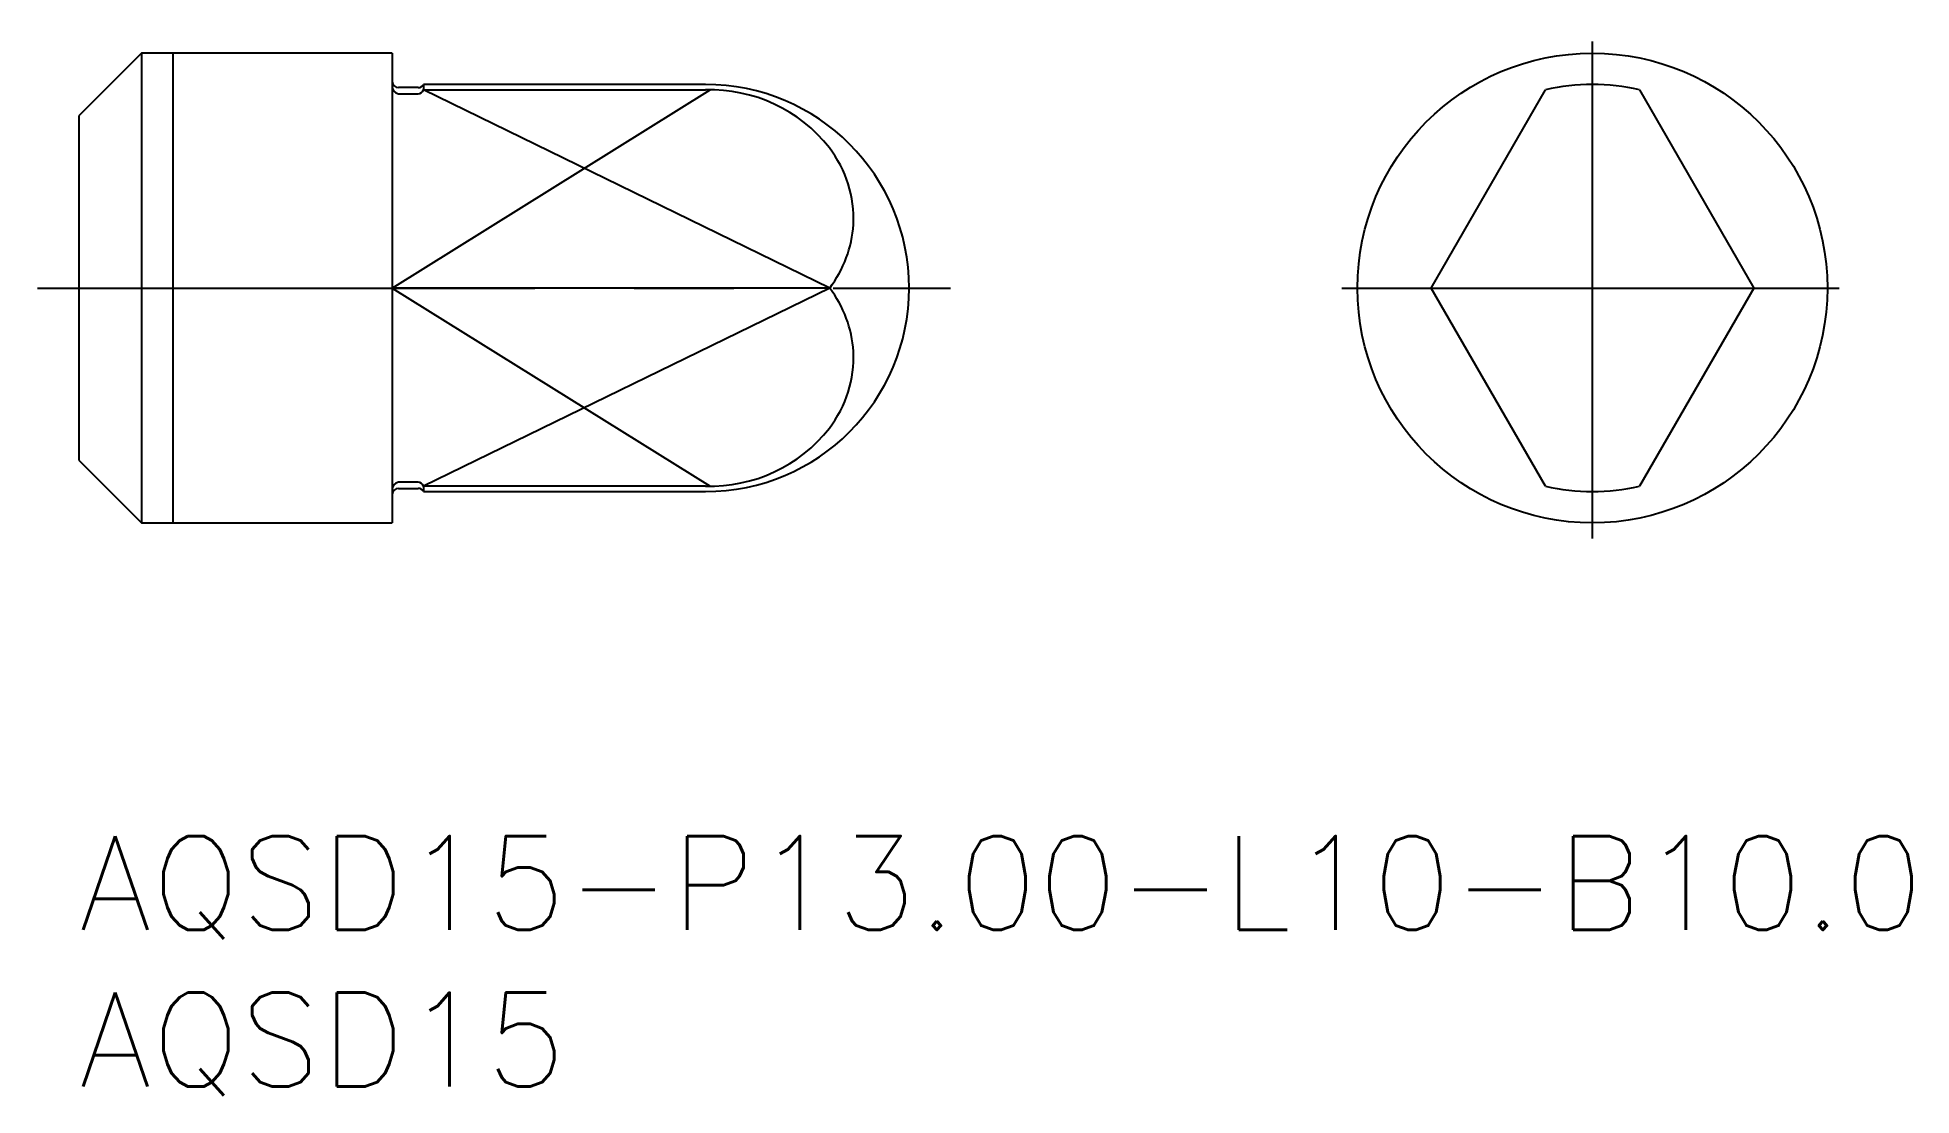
# Model space of a CAD drawing. Extents: x -1.3 to 58.5, y -8.3 to 25.5.
import ezdxf

# ---------------------------------------------------------------- set-up
doc = ezdxf.new("R2010")
doc.units = 0
doc.header["$LTSCALE"] = 0.5
doc.linetypes.add('CENTER', pattern=[50.8, 31.75, -6.35, 6.35, -6.35])
for name, color, linetype in [('MSM_CENTER', 1, 'CENTER'), ('MSM_CONTINUOUS', 7, 'CONTINUOUS'), ('MSM_NARROW', 5, 'CONTINUOUS'), ('MSM_PART_NUMBER', 7, 'CONTINUOUS')]:
    doc.layers.add(name, color=color, linetype=linetype)
doc.styles.get("Standard").update_dxf_attribs({"font": 'txt.shx', "height": 1, "bigfont": 'bigfont.shx'})

# ---------------------------------------------------------------- blocks, each defined once
blk = doc.blocks.new('*U15')
at = {"layer": 'MSM_PART_NUMBER'}
blk.add_text('AQSD15-P13.00-L10-B10.0', height=3, dxfattribs=at).set_placement((0, -3))
blk = doc.blocks.new('*U16')
at = {"layer": 'MSM_PART_NUMBER'}
blk.add_text('AQSD15', height=3, dxfattribs=at).set_placement((0, -8))

msp = doc.modelspace()

# ---------------------------------------------------------------- linework, layer by layer
at = {"layer": 'MSM_CENTER'}
for p, q in [((48.313, 9.5), (48.313, 25.5)), ((-1.325, 17.5), (27.825, 17.5)), ((40.313, 17.5), (56.313, 17.5))]:
    msp.add_line(p, q, dxfattribs=at)
at = {"layer": 'MSM_CONTINUOUS'}
for p, q in [((2, 25), (0, 23)), ((10, 25), (2, 25)), ((2, 25), (2, 10)), ((10, 25), (10, 10)), ((20, 24), (11, 24)), ((11, 24), (11, 23.825)), ((10.827, 23.9), (10.2, 23.9)), ((10.2, 23.705), (10.827, 23.705)), ((11, 23.825), (20, 23.825)), ((43.162, 17.5), (46.813, 23.825)), ((49.813, 23.825), (53.465, 17.5)), ((0, 23), (0, 12)), ((23.964, 17.5), (10, 17.5)), ((46.813, 11.175), (43.162, 17.5)), ((53.465, 17.5), (49.813, 11.175)), ((0, 12), (2, 10)), ((10.827, 11.295), (10.2, 11.295)), ((10.2, 11.1), (10.827, 11.1)), ((11, 11.175), (11, 11)), ((20, 11.175), (11, 11.175)), ((11, 11), (20, 11)), ((2, 10), (10, 10))]:
    msp.add_line(p, q, dxfattribs=at)
msp.add_circle((48.313, 17.5), 7.5, dxfattribs=at)
for centre, radius, start, end in [((10.2, 24.1), 0.2, 180, 270), ((10.231, 23.934), 0.231, 177.74382, 262.29024), ((10.827, 24.1), 0.2, 270, 330), ((20, 17.5), 6.5, 270, 90), ((48.313, 17.5), 6.5, 76.65764, 103.34236), ((10.818, 23.902), 0.197, 272.44825, 336.94601), ((20.149, 18.993), 4.834, 38.08895, 91.76646), ((21.034, 19.715), 3.692, 357.12734, 37.74065), ((21.01, 19.759), 3.719, 322.59566, 356.46397), ((21.01, 15.241), 3.719, 3.53603, 37.40434), ((21.034, 15.285), 3.692, 322.25935, 2.87266), ((20.149, 16.007), 4.834, 268.23354, 321.91105), ((10.235, 11.063), 0.235, 98.52731, 181.43863), ((10.2, 10.9), 0.2, 90, 180), ((10.816, 11.095), 0.201, 23.67061, 86.93512), ((10.827, 10.9), 0.2, 30, 90), ((48.313, 17.5), 6.5, 256.65764, 283.34236)]:
    msp.add_arc(centre, radius, start, end, dxfattribs=at)
at = {"layer": 'MSM_NARROW'}
for p, q in [((3, 25), (3, 10)), ((10, 17.5), (20.149, 23.827)), ((23.964, 17.5), (11, 23.825)), ((10, 17.5), (20.149, 11.173)), ((23.964, 17.5), (11, 11.175))]:
    msp.add_line(p, q, dxfattribs=at)

# ---------------------------------------------------------------- block references
at = {"layer": 'MSM_CONTINUOUS'}
for name in ['*U15', '*U16']:
    msp.add_blockref(name, (0, 0), dxfattribs=at)

doc.saveas('drawing.dxf')
